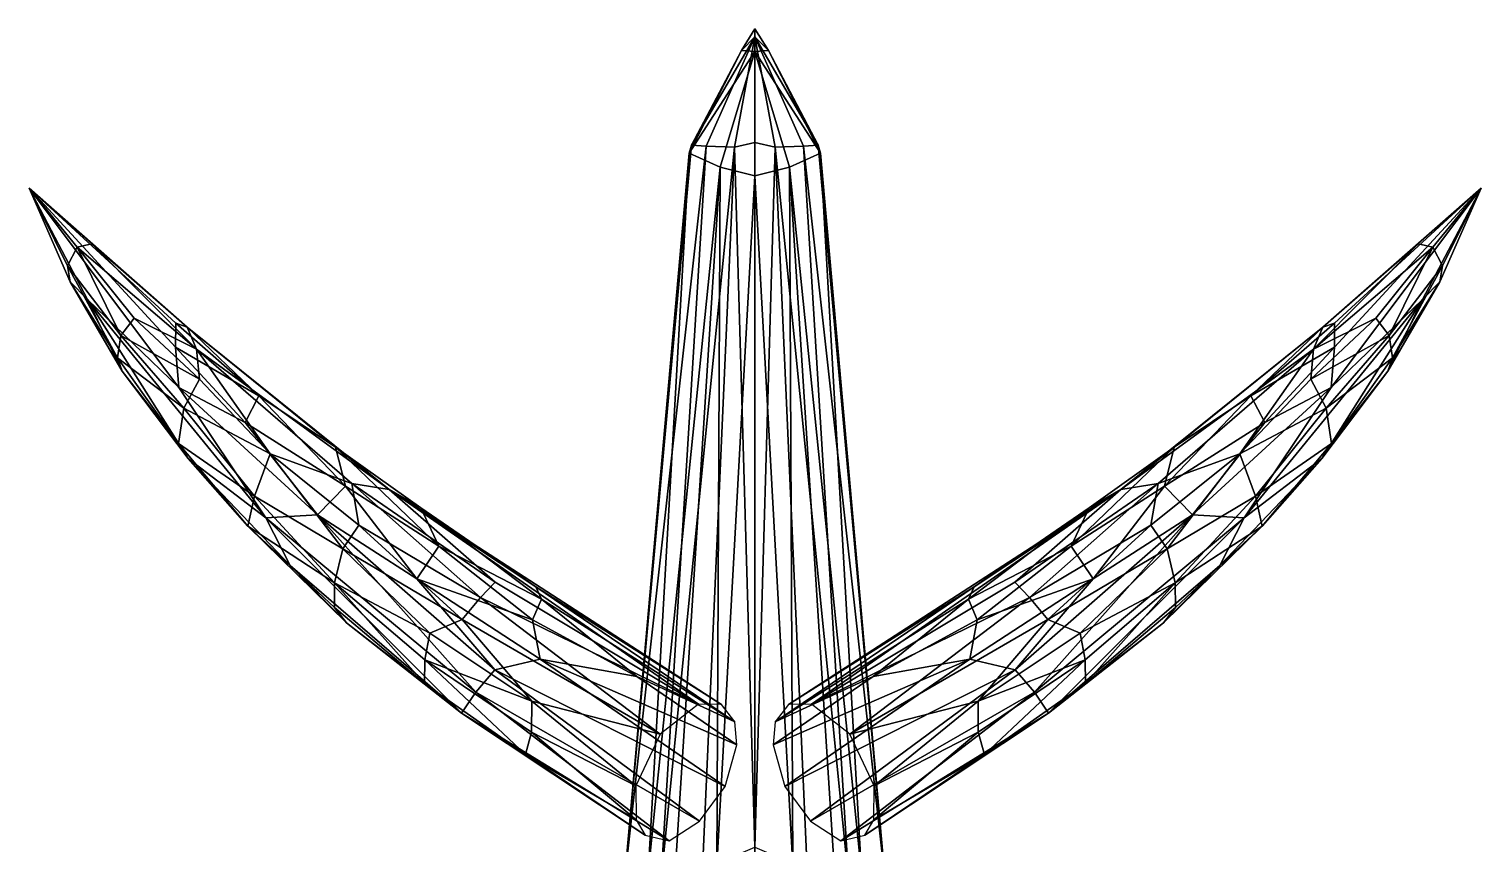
# Model space of a CAD drawing. Extents: x -1.1 to 1.1, y -3.78 to 5.59.
# Drawn here: x -0.516 to 0.516, y 5.011 to 5.59 of the extents above; entities that cross this region are included whole.
import ezdxf

# ---------------------------------------------------------------- set-up
doc = ezdxf.new("R2010")
doc.units = 0
doc.layers.add('STEGOSRS$LWO', color=1, linetype='CONTINUOUS')

msp = doc.modelspace()

# ---------------------------------------------------------------- linework, layer by layer
at = {"layer": 'STEGOSRS$LWO'}
for points in [[(0, 5.5899, 1.2566), (-0.0096, 5.5745, 1.251), (0, 5.5843, 1.2894)], [(0, 5.5899, 1.2566), (0, 5.5738, 1.2298), (-0.0096, 5.5745, 1.251)], [(0.0096, 5.5745, 1.251), (0, 5.5899, 1.2566), (0, 5.5843, 1.2894)], [(0, 5.5738, 1.2298), (0, 5.5899, 1.2566), (0.0096, 5.5745, 1.251)], [(-0.0345, 5.5065, 1.3004), (0, 5.5843, 1.2894), (-0.045, 5.5073, 1.2642)], [(-0.045, 5.5073, 1.2642), (0, 5.5843, 1.2894), (-0.0096, 5.5745, 1.251)], [(0, 5.5843, 1.2894), (-0.0345, 5.5065, 1.3004), (-0.0145, 5.506, 1.3394)], [(0, 5.5843, 1.2894), (-0.0145, 5.506, 1.3394), (0, 5.5092, 1.3422)], [(0.0345, 5.5065, 1.3004), (0, 5.5843, 1.2894), (0.0145, 5.506, 1.3394)], [(0.0145, 5.506, 1.3394), (0, 5.5843, 1.2894), (0, 5.5092, 1.3422)], [(0, 5.5843, 1.2894), (0.0345, 5.5065, 1.3004), (0.045, 5.5073, 1.2642)], [(0, 5.5843, 1.2894), (0.045, 5.5073, 1.2642), (0.0096, 5.5745, 1.251)], [(-0.0096, 5.5745, 1.251), (-0.0468, 5.5017, 1.2423), (-0.045, 5.5073, 1.2642)], [(0, 5.5738, 1.2298), (-0.0468, 5.5017, 1.2423), (-0.0096, 5.5745, 1.251)], [(-0.0247, 5.4917, 1.2145), (-0.0468, 5.5017, 1.2423), (0, 5.5738, 1.2298)], [(0, 5.5738, 1.2298), (0, 5.4854, 1.2094), (-0.0247, 5.4917, 1.2145)], [(0.0468, 5.5017, 1.2423), (0, 5.5738, 1.2298), (0.0096, 5.5745, 1.251)], [(0, 5.4854, 1.2094), (0, 5.5738, 1.2298), (0.0247, 5.4917, 1.2145)], [(0.0468, 5.5017, 1.2423), (0.0247, 5.4917, 1.2145), (0, 5.5738, 1.2298)], [(0.0468, 5.5017, 1.2423), (0.0096, 5.5745, 1.251), (0.045, 5.5073, 1.2642)], [(-0.045, 5.5073, 1.2642), (-0.0929, 4.9819, 1.3322), (-0.0345, 5.5065, 1.3004)], [(-0.0468, 5.5017, 1.2423), (-0.0929, 4.9819, 1.3322), (-0.045, 5.5073, 1.2642)], [(-0.0929, 4.9819, 1.3322), (-0.0669, 4.9829, 1.3705), (-0.0345, 5.5065, 1.3004)], [(-0.0345, 5.5065, 1.3004), (-0.0669, 4.9829, 1.3705), (-0.0145, 5.506, 1.3394)], [(-0.0669, 4.9829, 1.3705), (-0.0373, 4.9924, 1.4099), (-0.0145, 5.506, 1.3394)], [(-0.0373, 4.9924, 1.4099), (0, 5.0083, 1.4393), (-0.0145, 5.506, 1.3394)], [(-0.0145, 5.506, 1.3394), (0, 5.0083, 1.4393), (0, 5.5092, 1.3422)], [(0, 5.0083, 1.4393), (0.0145, 5.506, 1.3394), (0, 5.5092, 1.3422)], [(0, 5.0083, 1.4393), (0.0373, 4.9924, 1.4099), (0.0145, 5.506, 1.3394)], [(0.0669, 4.9829, 1.3705), (0.0345, 5.5065, 1.3004), (0.0145, 5.506, 1.3394)], [(0.0373, 4.9924, 1.4099), (0.0669, 4.9829, 1.3705), (0.0145, 5.506, 1.3394)], [(0.0929, 4.9819, 1.3322), (0.045, 5.5073, 1.2642), (0.0345, 5.5065, 1.3004)], [(0.0669, 4.9829, 1.3705), (0.0929, 4.9819, 1.3322), (0.0345, 5.5065, 1.3004)], [(0.0929, 4.9819, 1.3322), (0.0468, 5.5017, 1.2423), (0.045, 5.5073, 1.2642)], [(-0.0468, 5.5017, 1.2423), (-0.0759, 4.9898, 1.2792), (-0.0929, 4.9819, 1.3322)], [(-0.0247, 5.4917, 1.2145), (-0.0759, 4.9898, 1.2792), (-0.0468, 5.5017, 1.2423)], [(0.0759, 4.9898, 1.2792), (0.0247, 5.4917, 1.2145), (0.0468, 5.5017, 1.2423)], [(0.0759, 4.9898, 1.2792), (0.0468, 5.5017, 1.2423), (0.0929, 4.9819, 1.3322)], [(-0.0247, 5.4917, 1.2145), (-0.0565, 4.9945, 1.2514), (-0.0759, 4.9898, 1.2792)], [(-0.0565, 4.9945, 1.2514), (-0.0247, 5.4917, 1.2145), (-0.0271, 4.995, 1.2367)], [(0, 5.4854, 1.2094), (-0.0271, 4.995, 1.2367), (-0.0247, 5.4917, 1.2145)], [(0, 5.4854, 1.2094), (0, 4.3223, 1.286), (-0.0271, 4.995, 1.2367)], [(0.0271, 4.995, 1.2367), (0, 5.4854, 1.2094), (0.0247, 5.4917, 1.2145)], [(0, 4.3223, 1.286), (0, 5.4854, 1.2094), (0.0271, 4.995, 1.2367)], [(0.0565, 4.9945, 1.2514), (0.0247, 5.4917, 1.2145), (0.0759, 4.9898, 1.2792)], [(0.0247, 5.4917, 1.2145), (0.0565, 4.9945, 1.2514), (0.0271, 4.995, 1.2367)], [(-0.4715, 5.4371, 1.7511), (-0.482, 5.4348, 1.7454), (-0.5161, 5.4767, 1.8306)], [(-0.4037, 5.378, 1.6616), (-0.4715, 5.4371, 1.7511), (-0.5161, 5.4767, 1.8306)], [(-0.5161, 5.4767, 1.8306), (-0.4118, 5.3809, 1.6904), (-0.4037, 5.378, 1.6616)], [(-0.4118, 5.3809, 1.6904), (-0.5161, 5.4767, 1.8306), (-0.4119, 5.3637, 1.6954)], [(-0.4119, 5.3637, 1.6954), (-0.5161, 5.4767, 1.8306), (-0.4095, 5.335, 1.6783)], [(-0.4095, 5.335, 1.6783), (-0.5161, 5.4767, 1.8306), (-0.4746, 5.3976, 1.7465)], [(-0.4868, 5.4101, 1.7465), (-0.4746, 5.3976, 1.7465), (-0.5161, 5.4767, 1.8306)], [(-0.4888, 5.4215, 1.7438), (-0.4868, 5.4101, 1.7465), (-0.5161, 5.4767, 1.8306)], [(-0.482, 5.4348, 1.7454), (-0.4888, 5.4215, 1.7438), (-0.5161, 5.4767, 1.8306)], [(0.4718, 5.4371, 1.7511), (0.404, 5.378, 1.6616), (0.5164, 5.4767, 1.8306)], [(0.4121, 5.3809, 1.6904), (0.5164, 5.4767, 1.8306), (0.404, 5.378, 1.6616)], [(0.5164, 5.4767, 1.8306), (0.4121, 5.3637, 1.6954), (0.4098, 5.335, 1.6783)], [(0.5164, 5.4767, 1.8306), (0.4098, 5.335, 1.6783), (0.4748, 5.3976, 1.7465)], [(0.5164, 5.4767, 1.8306), (0.4121, 5.3809, 1.6904), (0.4121, 5.3637, 1.6954)], [(0.4822, 5.4348, 1.7454), (0.4718, 5.4371, 1.7511), (0.5164, 5.4767, 1.8306)], [(0.4748, 5.3976, 1.7465), (0.487, 5.4101, 1.7465), (0.5164, 5.4767, 1.8306)], [(0.489, 5.4215, 1.7438), (0.4822, 5.4348, 1.7454), (0.5164, 5.4767, 1.8306)], [(0.487, 5.4101, 1.7465), (0.489, 5.4215, 1.7438), (0.5164, 5.4767, 1.8306)], [(-0.4508, 5.3721, 1.6587), (-0.4888, 5.4215, 1.7438), (-0.482, 5.4348, 1.7454)], [(-0.3971, 5.3624, 1.6201), (-0.482, 5.4348, 1.7454), (-0.4715, 5.4371, 1.7511)], [(-0.482, 5.4348, 1.7454), (-0.3971, 5.3624, 1.6201), (-0.4414, 5.3844, 1.6606)], [(-0.4508, 5.3721, 1.6587), (-0.482, 5.4348, 1.7454), (-0.4414, 5.3844, 1.6606)], [(-0.3971, 5.3624, 1.6201), (-0.4715, 5.4371, 1.7511), (-0.4037, 5.378, 1.6616)], [(0.4822, 5.4348, 1.7454), (0.3973, 5.3624, 1.6201), (0.4718, 5.4371, 1.7511)], [(0.4718, 5.4371, 1.7511), (0.3973, 5.3624, 1.6201), (0.404, 5.378, 1.6616)], [(0.3973, 5.3624, 1.6201), (0.4822, 5.4348, 1.7454), (0.4417, 5.3844, 1.6606)], [(0.4822, 5.4348, 1.7454), (0.451, 5.3721, 1.6587), (0.4417, 5.3844, 1.6606)], [(0.489, 5.4215, 1.7438), (0.451, 5.3721, 1.6587), (0.4822, 5.4348, 1.7454)], [(-0.4533, 5.3562, 1.6616), (-0.4868, 5.4101, 1.7465), (-0.4888, 5.4215, 1.7438)], [(-0.4888, 5.4215, 1.7438), (-0.4508, 5.3721, 1.6587), (-0.4533, 5.3562, 1.6616)], [(0.451, 5.3721, 1.6587), (0.489, 5.4215, 1.7438), (0.4535, 5.3562, 1.6616)], [(0.487, 5.4101, 1.7465), (0.4535, 5.3562, 1.6616), (0.489, 5.4215, 1.7438)], [(-0.4499, 5.3466, 1.6759), (-0.4746, 5.3976, 1.7465), (-0.4868, 5.4101, 1.7465)], [(-0.4499, 5.3466, 1.6759), (-0.4868, 5.4101, 1.7465), (-0.4533, 5.3562, 1.6616)], [(0.4748, 5.3976, 1.7465), (0.4501, 5.3466, 1.6759), (0.487, 5.4101, 1.7465)], [(0.487, 5.4101, 1.7465), (0.4501, 5.3466, 1.6759), (0.4535, 5.3562, 1.6616)], [(-0.3477, 5.2424, 1.5837), (-0.4095, 5.335, 1.6783), (-0.4746, 5.3976, 1.7465)], [(-0.4499, 5.3466, 1.6759), (-0.403, 5.2847, 1.6118), (-0.4746, 5.3976, 1.7465)], [(-0.3477, 5.2424, 1.5837), (-0.4746, 5.3976, 1.7465), (-0.403, 5.2847, 1.6118)], [(0.4098, 5.335, 1.6783), (0.3479, 5.2424, 1.5837), (0.4748, 5.3976, 1.7465)], [(0.4748, 5.3976, 1.7465), (0.3479, 5.2424, 1.5837), (0.4032, 5.2847, 1.6118)], [(0.4032, 5.2847, 1.6118), (0.4501, 5.3466, 1.6759), (0.4748, 5.3976, 1.7465)], [(-0.4414, 5.3844, 1.6606), (-0.395, 5.3409, 1.5899), (-0.4508, 5.3721, 1.6587)], [(-0.4414, 5.3844, 1.6606), (-0.3971, 5.3624, 1.6201), (-0.395, 5.3409, 1.5899)], [(-0.4119, 5.3637, 1.6954), (-0.3526, 5.3291, 1.6274), (-0.4118, 5.3809, 1.6904)], [(-0.4118, 5.3809, 1.6904), (-0.3526, 5.3291, 1.6274), (-0.4037, 5.378, 1.6616)], [(0.3528, 5.3291, 1.6274), (0.4121, 5.3809, 1.6904), (0.404, 5.378, 1.6616)], [(0.3528, 5.3291, 1.6274), (0.4121, 5.3637, 1.6954), (0.4121, 5.3809, 1.6904)], [(0.3973, 5.3624, 1.6201), (0.4417, 5.3844, 1.6606), (0.3953, 5.3409, 1.5899)], [(0.3953, 5.3409, 1.5899), (0.4417, 5.3844, 1.6606), (0.451, 5.3721, 1.6587)], [(-0.4508, 5.3721, 1.6587), (-0.406, 5.3204, 1.5824), (-0.4533, 5.3562, 1.6616)], [(-0.406, 5.3204, 1.5824), (-0.4508, 5.3721, 1.6587), (-0.395, 5.3409, 1.5899)], [(-0.2601, 5.2625, 1.4876), (-0.3971, 5.3624, 1.6201), (-0.4037, 5.378, 1.6616)], [(-0.2601, 5.2625, 1.4876), (-0.4037, 5.378, 1.6616), (-0.2981, 5.2926, 1.5632)], [(-0.3526, 5.3291, 1.6274), (-0.2981, 5.2926, 1.5632), (-0.4037, 5.378, 1.6616)], [(0.3973, 5.3624, 1.6201), (0.2603, 5.2625, 1.4876), (0.404, 5.378, 1.6616)], [(0.404, 5.378, 1.6616), (0.2603, 5.2625, 1.4876), (0.2983, 5.2926, 1.5632)], [(0.2983, 5.2926, 1.5632), (0.3528, 5.3291, 1.6274), (0.404, 5.378, 1.6616)], [(0.451, 5.3721, 1.6587), (0.4063, 5.3204, 1.5824), (0.3953, 5.3409, 1.5899)], [(0.4063, 5.3204, 1.5824), (0.451, 5.3721, 1.6587), (0.4535, 5.3562, 1.6616)], [(-0.3624, 5.3101, 1.6401), (-0.3526, 5.3291, 1.6274), (-0.4119, 5.3637, 1.6954)], [(-0.3624, 5.3101, 1.6401), (-0.4119, 5.3637, 1.6954), (-0.4095, 5.335, 1.6783)], [(-0.395, 5.3409, 1.5899), (-0.3971, 5.3624, 1.6201), (-0.3446, 5.288, 1.5172)], [(-0.3971, 5.3624, 1.6201), (-0.2866, 5.2669, 1.4833), (-0.3446, 5.288, 1.5172)], [(-0.3971, 5.3624, 1.6201), (-0.2601, 5.2625, 1.4876), (-0.2866, 5.2669, 1.4833)], [(0.2603, 5.2625, 1.4876), (0.3973, 5.3624, 1.6201), (0.2868, 5.2669, 1.4833)], [(0.2868, 5.2669, 1.4833), (0.3973, 5.3624, 1.6201), (0.3449, 5.288, 1.5172)], [(0.3973, 5.3624, 1.6201), (0.3953, 5.3409, 1.5899), (0.3449, 5.288, 1.5172)], [(0.3528, 5.3291, 1.6274), (0.3627, 5.3101, 1.6401), (0.4121, 5.3637, 1.6954)], [(0.4121, 5.3637, 1.6954), (0.3627, 5.3101, 1.6401), (0.4098, 5.335, 1.6783)], [(-0.4099, 5.2952, 1.589), (-0.4499, 5.3466, 1.6759), (-0.4533, 5.3562, 1.6616)], [(-0.406, 5.3204, 1.5824), (-0.4099, 5.2952, 1.589), (-0.4533, 5.3562, 1.6616)], [(0.4101, 5.2952, 1.589), (0.4063, 5.3204, 1.5824), (0.4535, 5.3562, 1.6616)], [(0.4501, 5.3466, 1.6759), (0.4101, 5.2952, 1.589), (0.4535, 5.3562, 1.6616)], [(-0.4099, 5.2952, 1.589), (-0.403, 5.2847, 1.6118), (-0.4499, 5.3466, 1.6759)], [(-0.406, 5.3204, 1.5824), (-0.395, 5.3409, 1.5899), (-0.3446, 5.288, 1.5172)], [(0.3953, 5.3409, 1.5899), (0.4063, 5.3204, 1.5824), (0.3449, 5.288, 1.5172)], [(0.4032, 5.2847, 1.6118), (0.4101, 5.2952, 1.589), (0.4501, 5.3466, 1.6759)], [(-0.311, 5.2445, 1.5809), (-0.4095, 5.335, 1.6783), (-0.3477, 5.2424, 1.5837)], [(-0.3624, 5.3101, 1.6401), (-0.4095, 5.335, 1.6783), (-0.311, 5.2445, 1.5809)], [(-0.3526, 5.3291, 1.6274), (-0.3624, 5.3101, 1.6401), (-0.2911, 5.2649, 1.5736)], [(-0.2981, 5.2926, 1.5632), (-0.3526, 5.3291, 1.6274), (-0.2911, 5.2649, 1.5736)], [(0.3528, 5.3291, 1.6274), (0.2983, 5.2926, 1.5632), (0.2914, 5.2649, 1.5736)], [(0.3627, 5.3101, 1.6401), (0.3528, 5.3291, 1.6274), (0.2914, 5.2649, 1.5736)], [(0.4098, 5.335, 1.6783), (0.3112, 5.2445, 1.5809), (0.3479, 5.2424, 1.5837)], [(0.4098, 5.335, 1.6783), (0.3627, 5.3101, 1.6401), (0.3112, 5.2445, 1.5809)], [(-0.406, 5.3204, 1.5824), (-0.3558, 5.2579, 1.5117), (-0.4099, 5.2952, 1.589)], [(-0.3558, 5.2579, 1.5117), (-0.406, 5.3204, 1.5824), (-0.3446, 5.288, 1.5172)], [(0.4063, 5.3204, 1.5824), (0.3561, 5.2579, 1.5117), (0.3449, 5.288, 1.5172)], [(0.3561, 5.2579, 1.5117), (0.4063, 5.3204, 1.5824), (0.4101, 5.2952, 1.589)], [(-0.3624, 5.3101, 1.6401), (-0.311, 5.2445, 1.5809), (-0.2911, 5.2649, 1.5736)], [(0.3112, 5.2445, 1.5809), (0.3627, 5.3101, 1.6401), (0.2914, 5.2649, 1.5736)], [(-0.403, 5.2847, 1.6118), (-0.4099, 5.2952, 1.589), (-0.3605, 5.2366, 1.5292)], [(-0.3558, 5.2579, 1.5117), (-0.3605, 5.2366, 1.5292), (-0.4099, 5.2952, 1.589)], [(-0.3446, 5.288, 1.5172), (-0.2929, 5.2203, 1.4492), (-0.3558, 5.2579, 1.5117)], [(-0.2866, 5.2669, 1.4833), (-0.2815, 5.2373, 1.4528), (-0.3446, 5.288, 1.5172)], [(-0.2815, 5.2373, 1.4528), (-0.2929, 5.2203, 1.4492), (-0.3446, 5.288, 1.5172)], [(-0.2375, 5.2496, 1.503), (-0.2601, 5.2625, 1.4876), (-0.2981, 5.2926, 1.5632)], [(-0.2375, 5.2496, 1.503), (-0.2981, 5.2926, 1.5632), (-0.2247, 5.2223, 1.5156)], [(-0.2911, 5.2649, 1.5736), (-0.2247, 5.2223, 1.5156), (-0.2981, 5.2926, 1.5632)], [(0.2983, 5.2926, 1.5632), (0.2377, 5.2496, 1.503), (0.2249, 5.2223, 1.5156)], [(0.2249, 5.2223, 1.5156), (0.2914, 5.2649, 1.5736), (0.2983, 5.2926, 1.5632)], [(0.2603, 5.2625, 1.4876), (0.2377, 5.2496, 1.503), (0.2983, 5.2926, 1.5632)], [(0.2817, 5.2373, 1.4528), (0.2868, 5.2669, 1.4833), (0.3449, 5.288, 1.5172)], [(0.2932, 5.2203, 1.4492), (0.2817, 5.2373, 1.4528), (0.3449, 5.288, 1.5172)], [(0.2932, 5.2203, 1.4492), (0.3449, 5.288, 1.5172), (0.3561, 5.2579, 1.5117)], [(0.3608, 5.2366, 1.5292), (0.3561, 5.2579, 1.5117), (0.4101, 5.2952, 1.589)], [(0.4101, 5.2952, 1.589), (0.4032, 5.2847, 1.6118), (0.3608, 5.2366, 1.5292)], [(-0.3477, 5.2424, 1.5837), (-0.403, 5.2847, 1.6118), (-0.3304, 5.2085, 1.5376)], [(-0.3605, 5.2366, 1.5292), (-0.3304, 5.2085, 1.5376), (-0.403, 5.2847, 1.6118)], [(0.4032, 5.2847, 1.6118), (0.3479, 5.2424, 1.5837), (0.3306, 5.2085, 1.5376)], [(0.3306, 5.2085, 1.5376), (0.3608, 5.2366, 1.5292), (0.4032, 5.2847, 1.6118)], [(-0.2815, 5.2373, 1.4528), (-0.2866, 5.2669, 1.4833), (-0.1951, 5.1858, 1.3905)], [(-0.2866, 5.2669, 1.4833), (-0.2601, 5.2625, 1.4876), (-0.1847, 5.1966, 1.4034)], [(-0.2866, 5.2669, 1.4833), (-0.1847, 5.1966, 1.4034), (-0.1951, 5.1858, 1.3905)], [(0.2603, 5.2625, 1.4876), (0.2868, 5.2669, 1.4833), (0.1849, 5.1966, 1.4034)], [(0.1849, 5.1966, 1.4034), (0.2868, 5.2669, 1.4833), (0.1953, 5.1858, 1.3905)], [(0.2868, 5.2669, 1.4833), (0.2817, 5.2373, 1.4528), (0.1953, 5.1858, 1.3905)], [(-0.2988, 5.1963, 1.4516), (-0.3605, 5.2366, 1.5292), (-0.3558, 5.2579, 1.5117)], [(-0.2988, 5.1963, 1.4516), (-0.3558, 5.2579, 1.5117), (-0.2929, 5.2203, 1.4492)], [(-0.2911, 5.2649, 1.5736), (-0.311, 5.2445, 1.5809), (-0.2404, 5.199, 1.5263)], [(-0.2404, 5.199, 1.5263), (-0.2247, 5.2223, 1.5156), (-0.2911, 5.2649, 1.5736)], [(-0.1847, 5.1966, 1.4034), (-0.2601, 5.2625, 1.4876), (-0.0401, 5.11, 1.3241)], [(-0.0238, 5.1097, 1.346), (-0.0401, 5.11, 1.3241), (-0.2601, 5.2625, 1.4876)], [(-0.2601, 5.2625, 1.4876), (-0.1557, 5.1933, 1.4322), (-0.0238, 5.1097, 1.346)], [(-0.2375, 5.2496, 1.503), (-0.1557, 5.1933, 1.4322), (-0.2601, 5.2625, 1.4876)], [(0.0403, 5.11, 1.3241), (0.024, 5.1097, 1.346), (0.2603, 5.2625, 1.4876)], [(0.1559, 5.1933, 1.4322), (0.2603, 5.2625, 1.4876), (0.024, 5.1097, 1.346)], [(0.2603, 5.2625, 1.4876), (0.1849, 5.1966, 1.4034), (0.0403, 5.11, 1.3241)], [(0.1559, 5.1933, 1.4322), (0.2377, 5.2496, 1.503), (0.2603, 5.2625, 1.4876)], [(0.2249, 5.2223, 1.5156), (0.2407, 5.199, 1.5263), (0.2914, 5.2649, 1.5736)], [(0.3112, 5.2445, 1.5809), (0.2914, 5.2649, 1.5736), (0.2407, 5.199, 1.5263)], [(0.3561, 5.2579, 1.5117), (0.299, 5.1963, 1.4516), (0.2932, 5.2203, 1.4492)], [(0.3608, 5.2366, 1.5292), (0.299, 5.1963, 1.4516), (0.3561, 5.2579, 1.5117)], [(-0.2375, 5.2496, 1.503), (-0.2247, 5.2223, 1.5156), (-0.1517, 5.1846, 1.4486)], [(-0.1557, 5.1933, 1.4322), (-0.2375, 5.2496, 1.503), (-0.1517, 5.1846, 1.4486)], [(0.2249, 5.2223, 1.5156), (0.2377, 5.2496, 1.503), (0.1519, 5.1846, 1.4486)], [(0.2377, 5.2496, 1.503), (0.1559, 5.1933, 1.4322), (0.1519, 5.1846, 1.4486)], [(-0.3605, 5.2366, 1.5292), (-0.2903, 5.1678, 1.4865), (-0.3304, 5.2085, 1.5376)], [(-0.299, 5.1786, 1.4664), (-0.2903, 5.1678, 1.4865), (-0.3605, 5.2366, 1.5292)], [(-0.2988, 5.1963, 1.4516), (-0.299, 5.1786, 1.4664), (-0.3605, 5.2366, 1.5292)], [(-0.3477, 5.2424, 1.5837), (-0.1985, 5.1184, 1.4606), (-0.311, 5.2445, 1.5809)], [(-0.1985, 5.1184, 1.4606), (-0.3477, 5.2424, 1.5837), (-0.2085, 5.1036, 1.4285)], [(-0.3304, 5.2085, 1.5376), (-0.2085, 5.1036, 1.4285), (-0.3477, 5.2424, 1.5837)], [(-0.1849, 5.1344, 1.4724), (-0.2404, 5.199, 1.5263), (-0.311, 5.2445, 1.5809)], [(-0.1849, 5.1344, 1.4724), (-0.311, 5.2445, 1.5809), (-0.1985, 5.1184, 1.4606)], [(-0.2929, 5.2203, 1.4492), (-0.2815, 5.2373, 1.4528), (-0.2081, 5.1702, 1.3832)], [(-0.2081, 5.1702, 1.3832), (-0.2815, 5.2373, 1.4528), (-0.1951, 5.1858, 1.3905)], [(0.2407, 5.199, 1.5263), (0.1851, 5.1344, 1.4724), (0.3112, 5.2445, 1.5809)], [(0.3112, 5.2445, 1.5809), (0.1851, 5.1344, 1.4724), (0.1988, 5.1184, 1.4606)], [(0.2817, 5.2373, 1.4528), (0.2083, 5.1702, 1.3832), (0.1953, 5.1858, 1.3905)], [(0.1988, 5.1184, 1.4606), (0.3479, 5.2424, 1.5837), (0.3112, 5.2445, 1.5809)], [(0.3479, 5.2424, 1.5837), (0.1988, 5.1184, 1.4606), (0.2088, 5.1036, 1.4285)], [(0.2817, 5.2373, 1.4528), (0.2932, 5.2203, 1.4492), (0.2083, 5.1702, 1.3832)], [(0.2088, 5.1036, 1.4285), (0.3306, 5.2085, 1.5376), (0.3479, 5.2424, 1.5837)], [(0.2905, 5.1678, 1.4865), (0.3608, 5.2366, 1.5292), (0.3306, 5.2085, 1.5376)], [(0.2905, 5.1678, 1.4865), (0.2992, 5.1786, 1.4664), (0.3608, 5.2366, 1.5292)], [(0.2992, 5.1786, 1.4664), (0.299, 5.1963, 1.4516), (0.3608, 5.2366, 1.5292)], [(-0.2988, 5.1963, 1.4516), (-0.2929, 5.2203, 1.4492), (-0.2312, 5.1605, 1.393)], [(-0.2312, 5.1605, 1.393), (-0.2929, 5.2203, 1.4492), (-0.2081, 5.1702, 1.3832)], [(-0.2247, 5.2223, 1.5156), (-0.2404, 5.199, 1.5263), (-0.158, 5.1699, 1.4673)], [(-0.1517, 5.1846, 1.4486), (-0.2247, 5.2223, 1.5156), (-0.158, 5.1699, 1.4673)], [(0.2249, 5.2223, 1.5156), (0.1519, 5.1846, 1.4486), (0.1582, 5.1699, 1.4673)], [(0.2407, 5.199, 1.5263), (0.2249, 5.2223, 1.5156), (0.1582, 5.1699, 1.4673)], [(0.2932, 5.2203, 1.4492), (0.2314, 5.1605, 1.393), (0.2083, 5.1702, 1.3832)], [(0.2932, 5.2203, 1.4492), (0.299, 5.1963, 1.4516), (0.2314, 5.1605, 1.393)], [(-0.3304, 5.2085, 1.5376), (-0.2903, 5.1678, 1.4865), (-0.2085, 5.1036, 1.4285)], [(0.2905, 5.1678, 1.4865), (0.3306, 5.2085, 1.5376), (0.2088, 5.1036, 1.4285)], [(-0.299, 5.1786, 1.4664), (-0.2988, 5.1963, 1.4516), (-0.2349, 5.1246, 1.4143)], [(-0.2988, 5.1963, 1.4516), (-0.2346, 5.1415, 1.3984), (-0.2349, 5.1246, 1.4143)], [(-0.2346, 5.1415, 1.3984), (-0.2988, 5.1963, 1.4516), (-0.2312, 5.1605, 1.393)], [(-0.1527, 5.1419, 1.4637), (-0.158, 5.1699, 1.4673), (-0.2404, 5.199, 1.5263)], [(-0.1849, 5.1344, 1.4724), (-0.1527, 5.1419, 1.4637), (-0.2404, 5.199, 1.5263)], [(-0.1847, 5.1966, 1.4034), (-0.0401, 5.11, 1.3241), (-0.1951, 5.1858, 1.3905)], [(0.0403, 5.11, 1.3241), (0.1849, 5.1966, 1.4034), (0.1953, 5.1858, 1.3905)], [(0.1582, 5.1699, 1.4673), (0.1529, 5.1419, 1.4637), (0.2407, 5.199, 1.5263)], [(0.1529, 5.1419, 1.4637), (0.1851, 5.1344, 1.4724), (0.2407, 5.199, 1.5263)], [(0.299, 5.1963, 1.4516), (0.2349, 5.1415, 1.3984), (0.2314, 5.1605, 1.393)], [(0.2349, 5.1415, 1.3984), (0.299, 5.1963, 1.4516), (0.2351, 5.1246, 1.4143)], [(0.299, 5.1963, 1.4516), (0.2992, 5.1786, 1.4664), (0.2351, 5.1246, 1.4143)], [(-0.1951, 5.1858, 1.3905), (-0.0673, 5.0886, 1.3014), (-0.2081, 5.1702, 1.3832)], [(-0.0673, 5.0886, 1.3014), (-0.1951, 5.1858, 1.3905), (-0.0401, 5.11, 1.3241)], [(-0.158, 5.1699, 1.4673), (-0.0839, 5.1297, 1.4179), (-0.1517, 5.1846, 1.4486)], [(-0.0238, 5.1097, 1.346), (-0.1557, 5.1933, 1.4322), (-0.0143, 5.0973, 1.3663)], [(-0.1517, 5.1846, 1.4486), (-0.0143, 5.0973, 1.3663), (-0.1557, 5.1933, 1.4322)], [(-0.1517, 5.1846, 1.4486), (-0.0839, 5.1297, 1.4179), (-0.0143, 5.0973, 1.3663)], [(0.1559, 5.1933, 1.4322), (0.024, 5.1097, 1.346), (0.0145, 5.0973, 1.3663)], [(0.0145, 5.0973, 1.3663), (0.1519, 5.1846, 1.4486), (0.1559, 5.1933, 1.4322)], [(0.0841, 5.1297, 1.4179), (0.1519, 5.1846, 1.4486), (0.0145, 5.0973, 1.3663)], [(0.1953, 5.1858, 1.3905), (0.0675, 5.0886, 1.3014), (0.0403, 5.11, 1.3241)], [(0.0675, 5.0886, 1.3014), (0.1953, 5.1858, 1.3905), (0.2083, 5.1702, 1.3832)], [(0.0841, 5.1297, 1.4179), (0.1582, 5.1699, 1.4673), (0.1519, 5.1846, 1.4486)], [(-0.2903, 5.1678, 1.4865), (-0.299, 5.1786, 1.4664), (-0.2349, 5.1246, 1.4143)], [(0.2992, 5.1786, 1.4664), (0.2905, 5.1678, 1.4865), (0.2351, 5.1246, 1.4143)], [(-0.2349, 5.1246, 1.4143), (-0.2085, 5.1036, 1.4285), (-0.2903, 5.1678, 1.4865)], [(-0.2081, 5.1702, 1.3832), (-0.1585, 5.1121, 1.3452), (-0.2312, 5.1605, 1.393)], [(-0.2081, 5.1702, 1.3832), (-0.0673, 5.0886, 1.3014), (-0.1585, 5.1121, 1.3452)], [(-0.1527, 5.1419, 1.4637), (-0.0839, 5.1297, 1.4179), (-0.158, 5.1699, 1.4673)], [(0.0675, 5.0886, 1.3014), (0.2083, 5.1702, 1.3832), (0.1587, 5.1121, 1.3452)], [(0.0841, 5.1297, 1.4179), (0.1529, 5.1419, 1.4637), (0.1582, 5.1699, 1.4673)], [(0.1587, 5.1121, 1.3452), (0.2083, 5.1702, 1.3832), (0.2314, 5.1605, 1.393)], [(0.2088, 5.1036, 1.4285), (0.2351, 5.1246, 1.4143), (0.2905, 5.1678, 1.4865)], [(-0.2312, 5.1605, 1.393), (-0.1585, 5.1121, 1.3452), (-0.2346, 5.1415, 1.3984)], [(0.1587, 5.1121, 1.3452), (0.2314, 5.1605, 1.393), (0.2349, 5.1415, 1.3984)], [(-0.1527, 5.1419, 1.4637), (-0.1849, 5.1344, 1.4724), (-0.0212, 5.0514, 1.3861)], [(-0.0839, 5.1297, 1.4179), (-0.1527, 5.1419, 1.4637), (-0.0128, 5.081, 1.3786)], [(-0.1527, 5.1419, 1.4637), (-0.0212, 5.0514, 1.3861), (-0.0128, 5.081, 1.3786)], [(0.1529, 5.1419, 1.4637), (0.0841, 5.1297, 1.4179), (0.0131, 5.081, 1.3786)], [(0.0214, 5.0514, 1.3861), (0.1529, 5.1419, 1.4637), (0.0131, 5.081, 1.3786)], [(0.1851, 5.1344, 1.4724), (0.1529, 5.1419, 1.4637), (0.0214, 5.0514, 1.3861)], [(-0.2349, 5.1246, 1.4143), (-0.2346, 5.1415, 1.3984), (-0.1631, 5.0742, 1.3688)], [(-0.1587, 5.09, 1.3486), (-0.1631, 5.0742, 1.3688), (-0.2346, 5.1415, 1.3984)], [(-0.1585, 5.1121, 1.3452), (-0.1587, 5.09, 1.3486), (-0.2346, 5.1415, 1.3984)], [(-0.1849, 5.1344, 1.4724), (-0.1985, 5.1184, 1.4606), (-0.0394, 5.0268, 1.3772)], [(-0.1849, 5.1344, 1.4724), (-0.0394, 5.0268, 1.3772), (-0.0212, 5.0514, 1.3861)], [(0.0397, 5.0268, 1.3772), (0.1851, 5.1344, 1.4724), (0.0214, 5.0514, 1.3861)], [(0.1988, 5.1184, 1.4606), (0.1851, 5.1344, 1.4724), (0.0397, 5.0268, 1.3772)], [(0.1589, 5.09, 1.3486), (0.1587, 5.1121, 1.3452), (0.2349, 5.1415, 1.3984)], [(0.1633, 5.0742, 1.3688), (0.1589, 5.09, 1.3486), (0.2349, 5.1415, 1.3984)], [(0.2349, 5.1415, 1.3984), (0.2351, 5.1246, 1.4143), (0.1633, 5.0742, 1.3688)], [(-0.2349, 5.1246, 1.4143), (-0.1631, 5.0742, 1.3688), (-0.2085, 5.1036, 1.4285)], [(-0.0143, 5.0973, 1.3663), (-0.0839, 5.1297, 1.4179), (-0.0128, 5.081, 1.3786)], [(0.0841, 5.1297, 1.4179), (0.0145, 5.0973, 1.3663), (0.0131, 5.081, 1.3786)], [(0.1633, 5.0742, 1.3688), (0.2351, 5.1246, 1.4143), (0.2088, 5.1036, 1.4285)], [(-0.2085, 5.1036, 1.4285), (-0.0609, 5.0129, 1.3573), (-0.1985, 5.1184, 1.4606)], [(-0.1985, 5.1184, 1.4606), (-0.0609, 5.0129, 1.3573), (-0.0394, 5.0268, 1.3772)], [(-0.1585, 5.1121, 1.3452), (-0.0847, 5.0518, 1.3014), (-0.1587, 5.09, 1.3486)], [(-0.0847, 5.0518, 1.3014), (-0.1585, 5.1121, 1.3452), (-0.0673, 5.0886, 1.3014)], [(0.0612, 5.0129, 1.3573), (0.1988, 5.1184, 1.4606), (0.0397, 5.0268, 1.3772)], [(0.0612, 5.0129, 1.3573), (0.2088, 5.1036, 1.4285), (0.1988, 5.1184, 1.4606)], [(0.1587, 5.1121, 1.3452), (0.0849, 5.0518, 1.3014), (0.0675, 5.0886, 1.3014)], [(0.0849, 5.0518, 1.3014), (0.1587, 5.1121, 1.3452), (0.1589, 5.09, 1.3486)], [(-0.2085, 5.1036, 1.4285), (-0.1631, 5.0742, 1.3688), (-0.078, 5.0168, 1.3322)], [(-0.2085, 5.1036, 1.4285), (-0.078, 5.0168, 1.3322), (-0.0609, 5.0129, 1.3573)], [(0.0783, 5.0168, 1.3322), (0.2088, 5.1036, 1.4285), (0.0612, 5.0129, 1.3573)], [(0.1633, 5.0742, 1.3688), (0.2088, 5.1036, 1.4285), (0.0783, 5.0168, 1.3322)], [(-0.1631, 5.0742, 1.3688), (-0.1587, 5.09, 1.3486), (-0.0845, 5.0277, 1.3168)], [(-0.1587, 5.09, 1.3486), (-0.0847, 5.0518, 1.3014), (-0.0845, 5.0277, 1.3168)], [(0.1589, 5.09, 1.3486), (0.1633, 5.0742, 1.3688), (0.0847, 5.0277, 1.3168)], [(0.0849, 5.0518, 1.3014), (0.1589, 5.09, 1.3486), (0.0847, 5.0277, 1.3168)], [(-0.1631, 5.0742, 1.3688), (-0.0845, 5.0277, 1.3168), (-0.078, 5.0168, 1.3322)], [(0.0847, 5.0277, 1.3168), (0.1633, 5.0742, 1.3688), (0.0783, 5.0168, 1.3322)]]:
    msp.add_3dface(points, dxfattribs=at)

doc.saveas('drawing.dxf')
